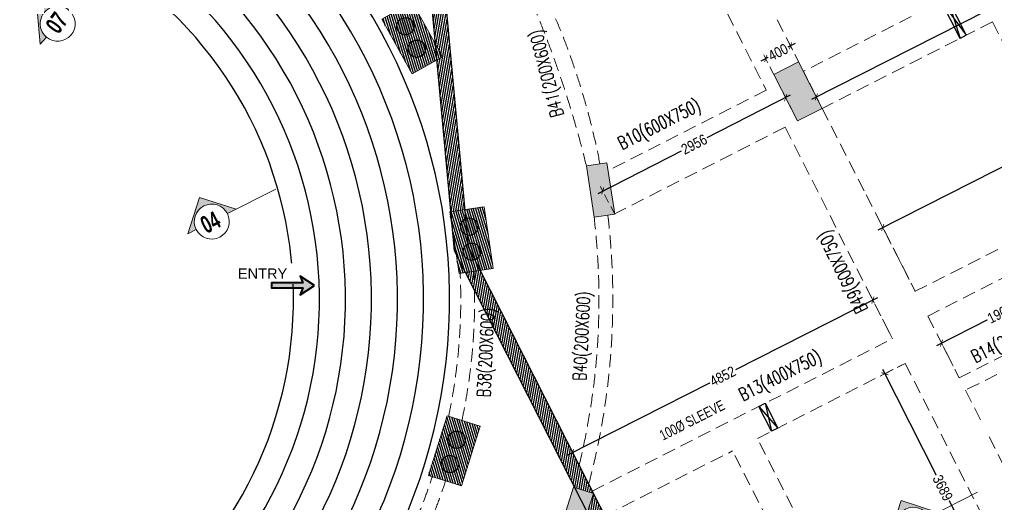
# Model space of a CAD drawing. Header units: millimetres. Extents: x 389 to 31304, y 212 to 40670.
# Drawn here: x 773 to 14844, y 17543 to 24531 of the extents above; entities that cross this region are included whole.
import ezdxf

# ---------------------------------------------------------------- set-up
doc = ezdxf.new("R2010")
doc.units = ezdxf.units.MM
doc.linetypes.add('CONTINOUS', pattern=[0])
doc.linetypes.add('HIDDEN', pattern=[9.525, 6.35, -3.175])
for name, color, linetype, lineweight in [('Elevation-1', 41, 'Continuous', 20), ('G-ANNO-SYMB', 111, 'Continuous', 9), ('PL-CUT OUT', 1, 'Continuous', 25), ('S-BEAM-IDEN', 2, 'Continuous', 9), ('S-COL HATCH', 8, 'Continuous', 0), ('S-COLUMN', 6, 'Continuous', 9), ('STR-BEAM', 2, 'CONTINOUS', 18), ('STR-LEVEL TEXT', 110, 'Continuous', 30), ('Wall', 2, 'Continuous', 40)]:
    doc.layers.add(name, color=color, linetype=linetype, lineweight=lineweight)
for name, color, linetype in [('FF-SLEEVE', 1, 'Continuous'), ('Hatch', 8, 'Continuous'), ('S- Structural', 5, 'Continuous'), ('Staircase', 14, 'Continuous'), ('STR-RC WALL', 4, 'Continuous'), ('Structural', 5, 'Continuous')]:
    doc.layers.add(name, color=color, linetype=linetype)
doc.styles.add('Dim.s & Anno.(Misc.)', font='ARIALN.TTF')
doc.styles.add('ROMANS', font='simplex.shx', dxfattribs={"width": 0.75})
doc.styles.add('SOBHA', font='swisscl.ttf')
doc.styles.add('SOBHA SMALL', font='arial.ttf')
doc.styles.add('Swis721 LtCn BT_B', font='', dxfattribs={"width": 0.9, "height": 250})
doc.styles.get('Swis721 LtCn BT_B').set_extended_font_data('Swis721 LtCn BT', bold=True)
doc.dimstyles.new('A-GFC-75', dxfattribs={"dimtxt": 150, "dimasz": 75, "dimexe": 75, "dimexo": 0, "dimgap": 0, "dimtad": 0, "dimdec": 0, "dimzin": 1, "dimdsep": 46, "dimtxsty": 'Dim.s & Anno.(Misc.)', "dimblk": 'ARCHTICK', "dimcen": 0, "dimdle": 75, "dimclrd": 8, "dimclre": 8, "dimclrt": 6, "dimazin": 2, "dimtfac": 1, "dimtdec": 0, "dimtmove": 0, "dimatfit": 3, "dimfxl": 1, "dimtfill": 1, "dimtolj": 1, "dimlwd": -1, "dimlwe": 9, "dimarcsym": 0})
pattern_1 = [(106.919053, (-45735.756, 123313.94), (-30.37576, -9.239896), [])]

# ---------------------------------------------------------------- blocks, each defined once
blk = doc.blocks.new('A$C7186b494')
at = {"layer": 'Hatch', "ltscale": 25}
h = blk.add_hatch(color=9, dxfattribs=at)
h.dxf.hatch_style = 1
edge = h.paths.add_edge_path()
edge.add_arc((3340, 22443), 125, 0, 360)
h = blk.add_hatch(color=9, dxfattribs=at)
h.dxf.hatch_style = 1
edge = h.paths.add_edge_path()
edge.add_arc((3504, 22118), 125, 0, 360)
h = blk.add_hatch(color=9, dxfattribs=at)
h.dxf.hatch_style = 1
edge = h.paths.add_edge_path()
edge.add_arc((4260, 19554), 125, 0, 360)
h = blk.add_hatch(color=9, dxfattribs=at)
h.dxf.hatch_style = 1
edge = h.paths.add_edge_path()
edge.add_arc((4297, 19193), 125, 0, 360)
h = blk.add_hatch(color=9, dxfattribs=at)
h.dxf.hatch_style = 1
edge = h.paths.add_edge_path()
edge.add_arc((4077, 16483), 125, 0, 360)
h = blk.add_hatch(color=9, dxfattribs=at)
h.dxf.hatch_style = 1
edge = h.paths.add_edge_path()
edge.add_arc((4077, 16483), 125, 0, 360)
h = blk.add_hatch(color=9, dxfattribs=at)
h.dxf.hatch_style = 1
edge = h.paths.add_edge_path()
edge.add_arc((3982, 16132), 125, 0, 360)
at = {"layer": 'S- Structural', "linetype": 'Continuous', "ltscale": 150}
h = blk.add_hatch(dxfattribs=at)
h.set_pattern_fill('ANSI31', color=9, scale=10, angle=35)
h.set_pattern_definition([(80, (-25047300.57, -12424795.03), (-31.267646158, 5.51332964), [])])
h.paths.add_polyline_path([(5146, 35269), (5055, 35448, 0.414214), (3738, 31415), (3759, 31374), (3937, 31465), (3917, 31505, -0.414214)])
h.paths.add_polyline_path([(6358, 35885), (6268, 36063), (5724, 35787), (5814, 35609)])
h.paths.add_polyline_path([(9513, 37711), (8969, 37435), (9060, 37257), (9604, 37533)])
h.paths.add_polyline_path([(10363, 37694), (10185, 37604), (10899, 36197), (11077, 36287)])
h.paths.add_polyline_path([(12449, 33586), (12271, 33495), (12906, 32244), (13085, 32334)])
h.paths.add_polyline_path([(13424, 31665), (13246, 31575), (14112, 29869), (14290, 29959)])
h.paths.add_polyline_path([(15662, 27258), (15484, 27167), (25428, 7582), (24984, 7503), (25019, 7306), (25728, 7433)])
h.paths.add_polyline_path([(7879, 12101), (6047, 15710), (5961, 15438), (7701, 12010, -0.374815), (7524, 11309), (3552, 8555, 0.032181), (3186, 8235), (3331, 8097, -0.031442), (3670, 8394), (7638, 11145, 0.374815)])
h.paths.add_polyline_path([(2392, 6472), (2198, 6520, 0.148898), (2280, 4317), (2469, 4382, -0.149142)])
h.paths.add_polyline_path([(2790, 3698), (2619, 3594, 0.202257), (5000, 1868), (5045, 2063, -0.202257)])
h.paths.add_polyline_path([(8819, 3201, -0.013348), (9001, 3406), (9070, 3563), (8900, 3664, -0.263826), (5796, 1971), (5793, 1771, 0.233174)])
h.paths.add_polyline_path([(4415, 18923), (4207, 18892), (5780, 15795), (6047, 15710)])
h.paths.add_polyline_path([(3562, 26657), (5622, 27704), (5532, 27883), (3350, 26774), (3773, 22184), (3874, 22002), (3794, 21957), (3995, 19771), (4193, 19800)])
h.paths.add_polyline_path([(4277, 30796), (4098, 30706), (5283, 28373), (5461, 28463)])
h = blk.add_hatch(dxfattribs=at)
h.set_pattern_fill('ANSI31', color=9, scale=10, angle=35)
h.set_pattern_definition(pattern_1)
h.paths.add_polyline_path([(2999, 22544), (3437, 21758), (3874, 22002), (3436, 22788)])
h = blk.add_hatch(dxfattribs=at)
h.set_pattern_fill('ANSI31', color=9, scale=10, angle=35)
h.set_pattern_definition(pattern_1)
h.paths.add_polyline_path([(3979, 19768), (4112, 18878), (4606, 18952), (4474, 19842)])
h = blk.add_hatch(dxfattribs=at)
h.set_pattern_fill('ANSI31', color=9, scale=10, angle=35)
h.set_pattern_definition(pattern_1)
h.paths.add_polyline_path([(4418, 16677), (4147, 15819), (3671, 15969), (3942, 16827)])
at = {"layer": 'S-COL HATCH'}
h = blk.add_hatch(color=256, dxfattribs=at)
h.dxf.hatch_style = 1
h.paths.add_polyline_path([(8987, 21077), (9344, 21258), (9004, 21927), (8648, 21746)])
h = blk.add_hatch(color=256, dxfattribs=at)
h.dxf.hatch_style = 1
h.paths.add_polyline_path([(5947, 20431), (6243, 20475), (6354, 19733), (6057, 19689)])
h = blk.add_hatch(color=256, dxfattribs=at)
h.dxf.hatch_style = 1
h.paths.add_polyline_path([(5761, 15801), (6047, 15710), (5821, 14995), (5535, 15085)])
at = {"layer": 'S-COLUMN', "elevation": 0}
for points in [[(2999, 22544), (3437, 21758), (3874, 22002), (3436, 22788)], [(5947, 20431), (6243, 20475), (6354, 19733), (6057, 19689)], [(4418, 16677), (4147, 15819), (3671, 15969), (3942, 16827)]]:
    blk.add_lwpolyline(points, close=True, dxfattribs=at)
at = {"layer": 'S-COLUMN'}
for points in [[(8987, 21077), (9344, 21258), (9004, 21927), (8648, 21746)], [(3979, 19768), (4112, 18878), (4606, 18952), (4474, 19842)], [(5761, 15801), (6047, 15710), (5821, 14995), (5535, 15085)]]:
    blk.add_lwpolyline(points, close=True, dxfattribs=at)
at = {"layer": 'STR-RC WALL', "linetype": 'Continuous'}
for points in [[(9001, 3406, 0.013348), (8819, 3201, -1.130648), (3552, 8555), (7524, 11309, 0.374815), (7701, 12010), (4047, 19208), (3350, 26774), (5532, 27883), (3738, 31415, -0.414214), (5055, 35448), (6268, 36063)], [(5146, 35269), (5146, 35269, 0.414214), (3917, 31505), (5800, 27795), (3562, 26657), (4242, 19264), (7879, 12101, -0.374815), (7638, 11145), (3670, 8394, 2.363286), (8761, 7653, 2.363286)]]:
    blk.add_lwpolyline(points, format="xyb", dxfattribs=at)
at = {"layer": 'Structural', "ltscale": 25}
for centre in [(3340, 22443, 0), (3504, 22118, 0), (4260, 19554, 0), (4297, 19193, 0), (4077, 16483, 0), (3982, 16132, 0)]:
    blk.add_circle(centre, 125, dxfattribs=at)
blk = doc.blocks.new('*U9')
blk.add_hatch(color=9).paths.add_polyline_path([(-129, 112), (-230, 85), (0, 0), (-12, 244), (-70, 155), (-339, 519), (-397, 476)])
at = {"color": 0}
blk.add_lwpolyline([(0, 0), (-230, 85), (-129, 112), (-397, 476), (-339, 519), (-70, 155), (-12, 244), (0, 0)], dxfattribs=at)
blk = doc.blocks.new('A$Ce47450c8')
at = {"layer": 'G-ANNO-SYMB', "extrusion": (0, 0, -1)}
h = blk.add_hatch(color=9, dxfattribs=at)
edge = h.paths.add_edge_path(flags=0)
edge.add_line((-137, 252), (0, 252))
edge.add_line((0, 252), (-390, 643))
edge.add_line((-390, 643), (-781, 252))
edge.add_line((-781, 252), (-642, 252))
edge.add_arc((-389, 252), 252, 0, 180, ccw=False)
for p, q in [((390, 643), (0, 252)), ((390, 643), (781, 252)), ((137, 252), (0, 252)), ((642, 252), (781, 252))]:
    blk.add_line(p, q, dxfattribs=at)
at = {"layer": 'G-ANNO-SYMB', "color": 1, "extrusion": (0, 0, -1)}
for p, q in [((390, 643), (0, 252)), ((781, 252), (390, 643)), ((0, 252), (137, 252))]:
    blk.add_line(p, q, dxfattribs=at)
at = {"layer": 'G-ANNO-SYMB', "color": 2, "extrusion": (0, 0, -1)}
blk.add_line((642, 252), (1423, 252), dxfattribs=at)
at = {"layer": 'G-ANNO-SYMB', "color": 5, "extrusion": (0, 0, -1)}
blk.add_line((642, 252), (781, 252), dxfattribs=at)
at = {"layer": 'G-ANNO-SYMB', "extrusion": (0, 0, -1)}
blk.add_arc((-389, 252), 252, 0, 180, dxfattribs=at)
at = {"layer": 'G-ANNO-SYMB', "color": 2, "extrusion": (0, 0, -1)}
for start, end in [(0, 180), (180, 0)]:
    blk.add_arc((-389, 252), 252, start, end, dxfattribs=at)
blk = doc.blocks.new('New_sprinkler pipes')
at = {"layer": 'PL-CUT OUT', "color": 1}
for p, q in [((8422, 13270), (8783, 12780)), ((8511, 13315), (8694, 12735)), ((5886, 7476), (5978, 7074)), ((5797, 7431), (6067, 7119))]:
    blk.add_line(p, q, dxfattribs=at)
for points in [[(8422, 13270), (8511, 13315), (8783, 12780), (8694, 12735)], [(5797, 7431), (5886, 7476), (6067, 7119), (5978, 7074)]]:
    blk.add_lwpolyline(points, close=True, dxfattribs=at)
at = {"layer": 'PL-CUT OUT', "color": 1, "style": 'SOBHA'}
blk.add_text('100%%C SLEEVE', height=150, rotation=26.919, dxfattribs=at).set_placement((4413, 6936))
blk = doc.blocks.new('_ArchTick')
at = {"color": 0, "linetype": 'ByBlock', "const_width": 0.15}
blk.add_lwpolyline([(-0.5, -0.5), (0.5, 0.5)], dxfattribs=at)
blk = doc.blocks.new('*D69')
at = {"layer": 'S- Structural', "color": 8, "linetype": 'HIDDEN', "lineweight": 9, "ltscale": 20, "transparency": 16777216}
for p, q in [((13527, 19575), (13168, 19393)), ((15198, 16286), (14838, 16103))]:
    blk.add_line(p, q, dxfattribs=at)
at = {"layer": 'S- Structural', "color": 8, "ltscale": 20, "transparency": 16777216}
for p, q in [((13201, 19494), (13987, 17946)), ((14939, 16070), (14153, 17618))]:
    blk.add_line(p, q, dxfattribs=at)
at = {"layer": 'S- Structural', "color": 8, "ltscale": 20, "transparency": 16777216, "xscale": 75, "yscale": 75, "zscale": 75}
for p, rotation in [((13235, 19427), 116.9190531347281), ((14905, 16137), 296.9190531347281)]:
    blk.add_blockref('_ArchTick', p, dxfattribs=dict(at, rotation=rotation))
at = {"layer": 'S- Structural', "color": 6, "ltscale": 20, "transparency": 16777216, "insert": (14070, 17782), "char_height": 150, "attachment_point": 5, "rotation": 296.9191, "style": 'Dim.s & Anno.(Misc.)', "bg_fill": 3, "box_fill_scale": 1.1, "bg_fill_color": 9, "bg_fill_true_color": 13158600, "bg_fill_transparency": 0}
blk.add_mtext('\\A1;3689', dxfattribs=at)
blk = doc.blocks.new('*D101')
at = {"layer": 'S- Structural', "color": 8, "ltscale": 20, "transparency": 16777216}
for p, q in [((11873, 23439), (10654, 22817)), ((9107, 22026), (10326, 22649))]:
    blk.add_line(p, q, dxfattribs=at)
at = {"layer": 'S- Structural', "color": 8, "linetype": 'HIDDEN', "lineweight": 9, "ltscale": 20, "transparency": 16777216}
for p, q in [((11978, 23069), (11772, 23471)), ((9345, 21725), (9139, 22127))]:
    blk.add_line(p, q, dxfattribs=at)
at = {"layer": 'S- Structural', "color": 8, "ltscale": 20, "transparency": 16777216, "xscale": 75, "yscale": 75, "zscale": 75}
for p, rotation in [((11807, 23405), 27.04044743610236), ((9173, 22061), 207.0404474361023)]:
    blk.add_blockref('_ArchTick', p, dxfattribs=dict(at, rotation=rotation))
at = {"layer": 'S- Structural', "color": 6, "ltscale": 20, "transparency": 16777216, "insert": (10490, 22733), "char_height": 150, "attachment_point": 5, "rotation": 27.0404, "style": 'Dim.s & Anno.(Misc.)', "bg_fill": 3, "box_fill_scale": 1.1, "bg_fill_color": 9, "bg_fill_true_color": 13158600, "bg_fill_transparency": 0}
blk.add_mtext('\\A1;2956', dxfattribs=at)
blk = doc.blocks.new('*D102')
at = {"layer": 'S- Structural', "color": 8, "linetype": 'HIDDEN', "lineweight": 9, "ltscale": 20, "transparency": 16777216}
for p, q in [((19149, 27388), (19371, 26952)), ((12063, 23785), (12284, 23349))]:
    blk.add_line(p, q, dxfattribs=at)
at = {"layer": 'S- Structural', "color": 8, "ltscale": 20, "transparency": 16777216}
for p, q in [((19404, 27053), (15957, 25300)), ((12184, 23382), (15631, 25135))]:
    blk.add_line(p, q, dxfattribs=at)
at = {"layer": 'S- Structural', "color": 8, "ltscale": 20, "transparency": 16777216, "xscale": 75, "yscale": 75, "zscale": 75}
for p, rotation in [((19337, 27019), 26.94714754259889), ((12250, 23416), 206.9471475425989)]:
    blk.add_blockref('_ArchTick', p, dxfattribs=dict(at, rotation=rotation))
at = {"layer": 'S- Structural', "color": 6, "ltscale": 20, "transparency": 16777216, "insert": (15794, 25217), "char_height": 150, "attachment_point": 5, "rotation": 26.9471, "style": 'Dim.s & Anno.(Misc.)', "bg_fill": 3, "box_fill_scale": 1.1, "bg_fill_color": 9, "bg_fill_true_color": 13158600, "bg_fill_transparency": 0}
blk.add_mtext('\\A1;7950', dxfattribs=at)
blk = doc.blocks.new('*D103')
at = {"layer": 'S- Structural', "color": 8, "linetype": 'HIDDEN', "lineweight": 9, "ltscale": 20, "transparency": 16777216}
for p, q in [((11995, 23919), (11843, 24218)), ((11638, 23738), (11487, 24037))]:
    blk.add_line(p, q, dxfattribs=at)
at = {"layer": 'S- Structural', "color": 8, "ltscale": 20, "transparency": 16777216}
for p, q in [((11944, 24185), (11822, 24123)), ((11454, 23936), (11576, 23998))]:
    blk.add_line(p, q, dxfattribs=at)
at = {"layer": 'S- Structural', "color": 8, "ltscale": 20, "transparency": 16777216, "xscale": 75, "yscale": 75, "zscale": 75}
for p, rotation in [((11877, 24151), 26.91905400481167), ((11521, 23970), 206.9190540048117)]:
    blk.add_blockref('_ArchTick', p, dxfattribs=dict(at, rotation=rotation))
at = {"layer": 'S- Structural', "color": 6, "ltscale": 20, "transparency": 16777216, "insert": (11699, 24060), "char_height": 150, "attachment_point": 5, "rotation": 26.9191, "style": 'Dim.s & Anno.(Misc.)', "bg_fill": 3, "box_fill_scale": 1.1, "bg_fill_color": 9, "bg_fill_true_color": 13158600, "bg_fill_transparency": 0}
blk.add_mtext('\\A1;400', dxfattribs=at)
blk = doc.blocks.new('*D104')
at = {"layer": 'S- Structural', "color": 8, "linetype": 'HIDDEN', "lineweight": 9, "ltscale": 20, "transparency": 16777216}
for p, q in [((20761, 24214), (20260, 25201)), ((13673, 20614), (13172, 21602))]:
    blk.add_line(p, q, dxfattribs=at)
at = {"layer": 'S- Structural', "color": 8, "ltscale": 20, "transparency": 16777216}
for p, q in [((20361, 25168), (16913, 23417)), ((13139, 21501), (16587, 23251))]:
    blk.add_line(p, q, dxfattribs=at)
at = {"layer": 'S- Structural', "color": 8, "ltscale": 20, "transparency": 16777216, "xscale": 75, "yscale": 75, "zscale": 75}
for p, rotation in [((20294, 25134), 26.91905313522144), ((13206, 21535), 206.9190531352214)]:
    blk.add_blockref('_ArchTick', p, dxfattribs=dict(at, rotation=rotation))
at = {"layer": 'S- Structural', "color": 6, "ltscale": 20, "transparency": 16777216, "insert": (16750, 23334), "char_height": 150, "attachment_point": 5, "rotation": 26.9191, "style": 'Dim.s & Anno.(Misc.)', "bg_fill": 3, "box_fill_scale": 1.1, "bg_fill_color": 9, "bg_fill_true_color": 13158600, "bg_fill_transparency": 0}
blk.add_mtext('\\A1;7950', dxfattribs=at)
blk = doc.blocks.new('*D105')
at = {"layer": 'S- Structural', "color": 8, "linetype": 'HIDDEN', "lineweight": 9, "ltscale": 20, "transparency": 16777216}
for p, q in [((13346, 19932), (13030, 20556)), ((9021, 17736), (8704, 18359))]:
    blk.add_line(p, q, dxfattribs=at)
at = {"layer": 'S- Structural', "color": 8, "ltscale": 20, "transparency": 16777216}
for p, q in [((13131, 20523), (11066, 19475)), ((8671, 18258), (10735, 19307))]:
    blk.add_line(p, q, dxfattribs=at)
at = {"layer": 'S- Structural', "color": 8, "ltscale": 20, "transparency": 16777216, "xscale": 75, "yscale": 75, "zscale": 75}
for p, rotation in [((13064, 20489), 26.91905313516323), ((8738, 18292), 206.9190531351632)]:
    blk.add_blockref('_ArchTick', p, dxfattribs=dict(at, rotation=rotation))
at = {"layer": 'S- Structural', "color": 6, "ltscale": 20, "transparency": 16777216, "insert": (10901, 19391), "char_height": 150, "attachment_point": 5, "rotation": 26.9191, "style": 'Dim.s & Anno.(Misc.)', "bg_fill": 3, "box_fill_scale": 1.1, "bg_fill_color": 9, "bg_fill_true_color": 13158600, "bg_fill_transparency": 0}
blk.add_mtext('\\A1;4852', dxfattribs=at)
blk = doc.blocks.new('*D106')
at = {"layer": 'S- Structural', "color": 8, "ltscale": 20, "transparency": 16777216}
for p, q in [((15813, 20762), (15057, 20379)), ((13985, 19834), (14740, 20218))]:
    blk.add_line(p, q, dxfattribs=at)
at = {"layer": 'S- Structural', "color": 8, "linetype": 'HIDDEN', "lineweight": 9, "ltscale": 20, "transparency": 16777216}
for p, q in [((16000, 20227), (15712, 20795)), ((14306, 19367), (14018, 19935))]:
    blk.add_line(p, q, dxfattribs=at)
at = {"layer": 'S- Structural', "color": 8, "ltscale": 20, "transparency": 16777216, "xscale": 75, "yscale": 75, "zscale": 75}
for p, rotation in [((15746, 20728), 26.91762472347431), ((14052, 19868), 206.9176247234743)]:
    blk.add_blockref('_ArchTick', p, dxfattribs=dict(at, rotation=rotation))
at = {"layer": 'S- Structural', "color": 6, "ltscale": 20, "transparency": 16777216, "insert": (14899, 20298), "char_height": 150, "attachment_point": 5, "rotation": 26.9176, "style": 'Dim.s & Anno.(Misc.)', "bg_fill": 3, "box_fill_scale": 1.1, "bg_fill_color": 9, "bg_fill_true_color": 13158600, "bg_fill_transparency": 0}
blk.add_mtext('\\A1;1900', dxfattribs=at)
blk = doc.blocks.new('*D83')
at = {"layer": 'S- Structural', "color": 8, "ltscale": 20, "transparency": 16777216}
for p, q in [((24424, 17607), (17914, 14301)), ((11000, 10791), (17511, 14097))]:
    blk.add_line(p, q, dxfattribs=at)
at = {"layer": 'S- Structural', "color": 8, "linetype": 'HIDDEN', "lineweight": 9, "ltscale": 20, "transparency": 16777216}
for p, q in [((24539, 17215), (24323, 17640)), ((11249, 10467), (11033, 10892))]:
    blk.add_line(p, q, dxfattribs=at)
at = {"layer": 'S- Structural', "color": 8, "ltscale": 20, "transparency": 16777216, "xscale": 75, "yscale": 75, "zscale": 75}
for p, rotation in [((24357, 17573), 26.91905313512743), ((11067, 10825), 206.9190531351274)]:
    blk.add_blockref('_ArchTick', p, dxfattribs=dict(at, rotation=rotation))
at = {"layer": 'S- Structural', "color": 6, "ltscale": 20, "transparency": 16777216, "insert": (17712, 14199), "char_height": 150, "attachment_point": 5, "rotation": 26.9191, "style": 'Dim.s & Anno.(Misc.)', "bg_fill": 3, "box_fill_scale": 1.1, "bg_fill_color": 9, "bg_fill_true_color": 13158600, "bg_fill_transparency": 0}
blk.add_mtext('\\A1;14905', dxfattribs=at)

msp = doc.modelspace()

# ---------------------------------------------------------------- linework, layer by layer
at = {"layer": 'Staircase', "color": 1, "ltscale": 50}
for radius in [8010, 7635, 7260, 6885, 6510, 6135, 5760]:
    msp.add_arc((-1042.2, 20496.5, 0), radius, 299.15304, 51.56973, dxfattribs=at)
at = {"layer": 'STR-BEAM', "linetype": 'HIDDEN', "ltscale": 30}
for p, q in [((8969.7, 29877.2), (11994.9, 23919)), ((10064.1, 26396.4), (11527.8, 23513.7)), ((14380.5, 24963.5, 0), (12061.9, 23784.8)), ((14785.9, 24496.5, 0), (12333.8, 23250)), ((14785.9, 24496.5, 0), (16124.9, 21859.4)), ((11527.8, 23513.7), (9250.5, 22356)), ((12334.4, 23250.3), (12966.2, 22006)), ((11799.5, 22978.7), (9343.7, 21730.3)), ((11799.5, 22978.7), (13346.4, 19932)), ((12966.2, 22006), (13672.8, 20614.4)), ((13672.8, 20614.4), (15064.5, 21321)), ((13853.9, 20257.7), (15548.1, 21117.9)), ((13853.9, 20257.7), (14306.3, 19366.8)), ((16000.5, 20226.9), (14306.3, 19366.8)), ((9020.5, 17735.6), (13346.4, 19932)), ((11399.9, 18495.1), (13527.5, 19575.4)), ((13527.5, 19575.4), (15197.8, 16285.8)), ((15358.4, 19676.6), (14396.8, 19188.4)), ((14396.8, 19188.4), (14646.2, 18697.3)), ((13071.9, 15206.1, 0), (11399.9, 18495.1)), ((14736.8, 18519), (15155.5, 17694.2)), ((9201.6, 17379), (11043.2, 18314)), ((12716, 15023.5), (11043.2, 18314))]:
    msp.add_line(p, q, dxfattribs=at)
for centre, radius, start, end in [((-1076.4, 20484.1, 0), 10396.4, 10.90966, 27.02486), ((-6126, 18729.8, 0), 15509.3, 13.77519, 24.29416), ((-1008, 20494.6, 0), 10126.3, 346.3557, 6.72849), ((-1028.4, 20495.5, 0), 10346.4, 345.09889, 6.74431), ((-1042.1, 20496.3, 0), 8170, 348.11093, 2.64112), ((-1042.1, 20496.3, 0), 8370, 347.97587, 2.78106), ((-1042.1, 20496.3, 0), 8170, 327.08181, 341.79018), ((-1042.1, 20496.3, 0), 8370, 326.95963, 341.80657)]:
    msp.add_arc(centre, radius, start, end, dxfattribs=at)

# ---------------------------------------------------------------- block references
at = {"layer": 'Elevation-1', "ltscale": 20}
for p, rotation in [((1264.4, 24011.7, 0), 49.90555975038915), ((3308.5, 21218.9, 0), 26.9190531349029), ((13415.9, 16849.9), 26.91905313430162)]:
    msp.add_blockref('A$Ce47450c8', p, dxfattribs=dict(at, rotation=rotation))
at = {"layer": 'FF-SLEEVE', "color": 40, "ltscale": 20, "true_color": 0xf8d731}
msp.add_blockref('New_sprinkler pipes', (5626.5, 11524.6), dxfattribs=at)
at = {"layer": 'S-COLUMN', "color": 1}
msp.add_blockref('A$C7186b494', (2990.7, 1992.2), dxfattribs=at)

# ---------------------------------------------------------------- texts
at = {"layer": 'G-ANNO-SYMB', "color": 1, "char_height": 250, "width": 333.094, "attachment_point": 2, "line_spacing_factor": 0.964267, "style": 'Swis721 LtCn BT_B'}
for s, insert, rotation in [('07', (1205.3, 24558.6, 0), 54.03074), ('04', (3464.2, 21721.1, 0), 26.91905)]:
    msp.add_mtext(s, dxfattribs=dict(at, insert=insert, rotation=rotation))
at = {"layer": 'S-BEAM-IDEN', "color": 3, "style": 'ROMANS', "width": 0.7}
for s, rotation, p in [('B41(200X600)', 104.39689, (8611.2, 23154.6)), ('B10(600X750)', 26.92, (9450.4, 22649.7, 0)), ('B49(600X750)', 116.11351, (12996.3, 20357.8)), ('B40(200X600)', 87.18377, (8931.9, 19324.1)), ('B38(200X600)', 87.18377, (7550.3, 19087.9)), ('B14(200X750)', 26.92, (14539.8, 19576.7, 0)), ('B13(400X750)', 26.92, (11193.6, 19027.8, 0))]:
    msp.add_text(s, height=187.5, rotation=rotation, dxfattribs=at).set_placement(p)

# ---------------------------------------------------------------- next in the draw order: texts
at = {"layer": 'STR-LEVEL TEXT', "ltscale": 50, "insert": (4273.4, 20870, 0), "char_height": 150, "attachment_point": 5, "style": 'SOBHA SMALL', "bg_fill": 2}
msp.add_mtext('ENTRY ', dxfattribs=at)

# ---------------------------------------------------------------- next in the draw order: dimensions: what is measured, and where the dimension line sits
at = {"layer": 'S- Structural', "ltscale": 20}
for p1, p2, distance, picture, middle in [((12062.8, 23785.3), (19149.5, 27387.9), -414.1, '*D102', (15793.8, 25217.5)), ((9344.5, 21725.2, 0), (11977.8, 23069.2), 376.6, '*D101', (10490, 22732.6)), ((15197.8, 16285.8), (13527.5, 19575.4), 328.4, '*D69', (14069.8, 17781.9))]:
    dim = msp.add_aligned_dim(p1=p1, p2=p2, distance=distance, dimstyle='A-GFC-75', dxfattribs=at)
    dim.commit()
    dim.dimension.update_dxf_attribs({"geometry": picture, "text_midpoint": middle})

# ---------------------------------------------------------------- next in the draw order: block references
at = {"layer": 'Wall', "color": 4, "ltscale": 50, "xscale": -1, "rotation": 126.4946271897626}
msp.add_blockref('*U9', (5019.7, 20700.6, 0), dxfattribs=at)

# ---------------------------------------------------------------- next in the draw order: dimensions: what is measured, and where the dimension line sits
at = {"layer": 'S- Structural', "ltscale": 20}
for p1, p2, distance, picture, middle in [((20761.4, 24213.6), (13672.8, 20614.4), -1032.2, '*D104', (16749.8, 23334.3)), ((11994.9, 23919), (11638.3, 23738), -259.9, '*D103', (11698.9, 24060.2)), ((11248.8, 10467.4), (24539, 17215.5), 401, '*D83', (17712.4, 14199))]:
    dim = msp.add_aligned_dim(p1=p1, p2=p2, distance=distance, dimstyle='A-GFC-75', dxfattribs=at)
    dim.commit()
    dim.dimension.update_dxf_attribs({"geometry": picture, "text_midpoint": middle})

# ---------------------------------------------------------------- next in the draw order: dimensions: what is measured, and where the dimension line sits
for p1, p2, distance, picture, middle in [((16000.5, 20226.9), (14306.3, 19366.8), -562.1, '*D106', (14898.9, 20298.1)), ((9020.5, 17735.6), (13346.4, 19932), 624.4, '*D105', (10900.8, 19390.6))]:
    dim = msp.add_aligned_dim(p1=p1, p2=p2, distance=distance, dimstyle='A-GFC-75', dxfattribs=at)
    dim.commit()
    dim.dimension.update_dxf_attribs({"geometry": picture, "text_midpoint": middle})

doc.saveas('drawing.dxf')
